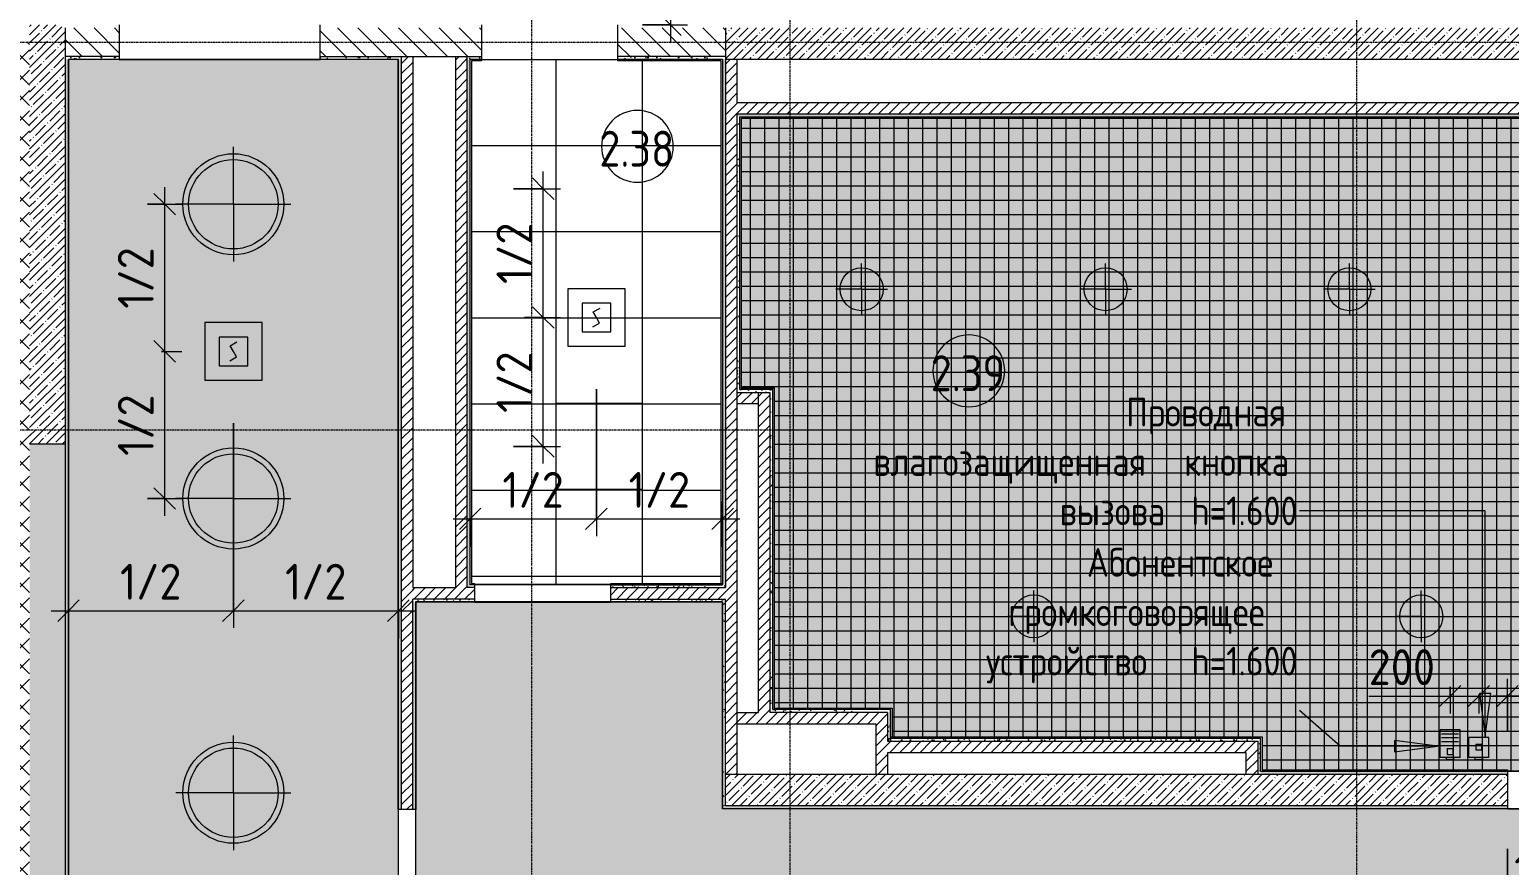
# Model space of a CAD drawing. Header units: millimetres. Extents: x 81548 to 272142, y -8553 to 29000.
# Drawn here: x 89360 to 99674, y 4765 to 10588 of the extents above; entities that cross this region are included whole.
import ezdxf

# ---------------------------------------------------------------- set-up
doc = ezdxf.new("R2010")
doc.units = ezdxf.units.MM
doc.linetypes.add('Осевая', pattern=[31.75, 6.35, -4.7625, 15.875, -4.7625])
for name, color, linetype, lineweight in [('A-ANNO-DIMS', 7, 'Continuous', 9), ('A-ANNO-DIMS-100', 7, 'Continuous', 9), ('A-AREA-IDEN', 7, 'Continuous', 9), ('A-CLNG-PATT', 7, 'Continuous', 9), ('A-WALL', 7, 'Continuous', 9), ('I-WALL', 7, 'Continuous', 9), ('Q-SPCQ', 7, 'Continuous', 9), ('Оси-2', 7, 'Осевая', 9)]:
    doc.layers.add(name, color=color, linetype=linetype, lineweight=lineweight)
for name, color, linetype, lineweight, true_color in [('A-ANNO-NOTE', 1, 'Continuous', 9, 0xff0000), ('A-CLNG-1', 7, 'Continuous', 9, 0xeaeaea), ('A-WALL-1', 7, 'Continuous', 9, 0x3c3c3c), ('A-WALL-FNSH-1', 7, 'Continuous', 9, 0x3c3c3c), ('G-ANNO-TEXT-1', 7, 'Continuous', 9, 0x3c3c3c), ('I-WALL-1', 7, 'Continuous', 9, 0x535353), ('Q-SPCQ-3', 7, 'Continuous', 9, 0x008040), ('Q-SPCQ-4', 1, 'Continuous', 9, 0xff0000)]:
    doc.layers.add(name, color=color, linetype=linetype, lineweight=lineweight, true_color=true_color)
doc.layers.add('A-CLNG-PATT-1', color=7, linetype='Continuous', lineweight=9, transparency=1)
doc.styles.add('GOST Common', font='GOST_Common.ttf', dxfattribs={"width": 0.9, "height": 200})
doc.styles.add('GOST Common_1', font='GOST_Common.ttf', dxfattribs={"width": 0.9, "height": 250})
doc.styles.add('ISOCPEUR', font='isocpeur.ttf', dxfattribs={"width": 0.9, "height": 250})
doc.dimstyles.new('ISO-2_5_0_9К_БОЛЬШОЙ', dxfattribs={"dimscale": 304.8, "dimtxt": 248.995294, "dimasz": 0.492126, "dimexe": 0.393701, "dimexo": 0.984252, "dimgap": 0, "dimtad": 1, "dimdec": 0, "dimrnd": 10, "dimzin": 0, "dimdsep": 46, "dimtxsty": 'ISOCPEUR', "dimblk1": 'OBLIQUE', "dimblk2": 'OBLIQUE', "dimsah": 1, "dimcen": 0.09, "dimdle": 0.393701, "dimazin": 0, "dimtfac": 1, "dimtdec": 4, "dimtix": 1, "dimtmove": 0, "dimatfit": 3, "dimfxl": 1, "dimtvp": 1, "dimtolj": 1, "dimtzin": 0, "dimarcsym": 2})
doc.dimstyles.new('ISO-2_5_0_9К_БОЛЬШОЙ_1', dxfattribs={"dimscale": 304.8, "dimtxt": 248.995294, "dimasz": 0.492126, "dimexe": 0.393701, "dimexo": 0.984252, "dimgap": 0, "dimtad": 1, "dimdec": 0, "dimrnd": 10, "dimzin": 0, "dimdsep": 46, "dimtxsty": 'ISOCPEUR', "dimblk1": 'OBLIQUE', "dimblk2": 'OBLIQUE', "dimsah": 1, "dimcen": 0.09, "dimdle": 0.393701, "dimazin": 0, "dimtfac": 1, "dimtdec": 4, "dimtix": 1, "dimtmove": 1, "dimatfit": 3, "dimfxl": 1, "dimtvp": 1, "dimtolj": 1, "dimtzin": 0, "dimarcsym": 2})
pattern_1 = [(45, (0, 0), (-35.35534, 35.35534), [])]
pattern_2 = [(45, (0, 0), (-57.024626, 57.024626), []), (45, (57.025, 0), (-57.024626, 57.024626), [100.806, -20.161, 3.353, -16.808])]
pattern_3 = [(0, (0, 0), (121.92, 30.48), [10.058, -81.382, 10.058, -81.382, -487.68]), (0, (0, 0), (121.92, 30.48), [-182.88, 10.058, -172.822, 10.058, -81.382, -213.36]), (0, (0, 0), (121.92, 30.48), [-457.2, 10.058, -50.902, 10.058, -142.342]), (120, (45.72, 15.24), (-87.356454, 90.345817), [10.058, -81.382, 10.058, -81.382, -487.68]), (120, (45.72, 15.24), (-87.356454, 90.345817), [-182.88, 10.058, -172.822, 10.058, -81.382, -213.36]), (120, (45.72, 15.24), (-87.356454, 90.345817), [-457.2, 10.058, -50.902, 10.058, -142.342]), (240, (60.96, 76.2), (-34.563546, -120.825817), [10.058, -81.382, 10.058, -81.382, -487.68]), (240, (60.96, 76.2), (-34.563546, -120.825817), [-182.88, 10.058, -172.822, 10.058, -81.382, -213.36]), (240, (60.96, 76.2), (-34.563546, -120.825817), [-457.2, 10.058, -50.902, 10.058, -142.342])]

# ---------------------------------------------------------------- blocks, each defined once
blk = doc.blocks.new('Проводная влагозащищенная кнопка вызова - Вызывная панель экстренной видеосвязи 2-29717937-Сводный план потолков 2 этажа в осях 23-33')
at = {"layer": 'Q-SPCQ'}
for p, q in [((195, 230), (55, 230)), ((55, 91), (55, 230)), ((195, 91), (195, 230)), ((104, 185), (104, 145)), ((104, 185), (144, 185)), ((104, 145), (144, 145)), ((144, 185), (144, 145)), ((195, 91), (55, 91))]:
    blk.add_line(p, q, dxfattribs=at)
at = {"layer": 'Q-SPCQ-3'}
for p, q in [((100, 91), (150, 91)), ((100, 76), (100, 91)), ((150, 76), (100, 76)), ((150, 91), (150, 76))]:
    blk.add_line(p, q, dxfattribs=at)
blk = doc.blocks.new('Вызывная панель экстренной видеосвязи1 - Вызывная панель экстренной видеосвязи 2-29717696-Сводный план потолков 2 этажа в осях 23-33')
at = {"layer": 'Q-SPCQ'}
for p, q in [((195, 283), (55, 283)), ((55, 91), (55, 283)), ((65, 256), (185, 256)), ((65, 230), (185, 230)), ((195, 91), (195, 283)), ((65, 203), (185, 203)), ((105, 153), (105, 113)), ((105, 153), (145, 153)), ((105, 113), (145, 113)), ((145, 153), (145, 113)), ((195, 91), (55, 91))]:
    blk.add_line(p, q, dxfattribs=at)
at = {"layer": 'Q-SPCQ-3'}
for p, q in [((100, 91), (150, 91)), ((100, 76), (100, 91)), ((150, 76), (100, 76)), ((150, 91), (150, 76))]:
    blk.add_line(p, q, dxfattribs=at)
blk = doc.blocks.new('Извещатель потолочный - Монтируемые на перекрытии-30363607-Сводный план потолков 2 этажа в осях 23-33')
at = {"layer": 'Q-SPCQ'}
for p, q in [((-300, 300), (-300, -100)), ((100, 300), (-300, 300)), ((100, -100), (100, 300)), ((0, 200), (-200, 200)), ((-200, 200), (-200, 0)), ((-122, 139), (-75, 166)), ((-100, 100), (-122, 139)), ((0, 0), (0, 200)), ((-200, 0), (0, 0)), ((-125, 34), (-78, 61)), ((-78, 61), (-100, 100)), ((-300, -100), (100, -100))]:
    blk.add_line(p, q, dxfattribs=at)
blk = doc.blocks.new('Извещатель потолочный - Монтируемые на перекрытии-33237715-Сводный план потолков 2 этажа в осях 23-33')
at = {"layer": 'Q-SPCQ'}
for p, q in [((-300, 300), (-300, -100)), ((100, 300), (-300, 300)), ((100, -100), (100, 300)), ((0, 200), (-200, 200)), ((-200, 200), (-200, 0)), ((-122, 139), (-75, 166)), ((-100, 100), (-122, 139)), ((0, 0), (0, 200)), ((-200, 0), (0, 0)), ((-125, 34), (-78, 61)), ((-78, 61), (-100, 100)), ((-300, -100), (100, -100))]:
    blk.add_line(p, q, dxfattribs=at)
blk = doc.blocks.new('DIMBLOCK37-Сводный план потолков 2 этажа в осях 23-33')
at = {"layer": 'A-ANNO-DIMS-100', "lineweight": 20}
for p, q in [((99260, 5944), (99335, 6019)), ((99460, 5944), (99535, 6019)), ((99260, 5944), (99185, 5869)), ((99460, 5944), (99385, 5869))]:
    blk.add_line(p, q, dxfattribs=at)
at = {"layer": 'A-ANNO-DIMS-100'}
for p, q in [((99260, 6008), (99260, 5824)), ((99260, 5944), (99260, 6008)), ((98693, 5944), (99267, 5944)), ((99140, 5944), (99460, 5944)), ((99267, 5944), (99360, 5944)), ((99460, 5955), (99460, 5824)), ((99460, 5944), (99460, 5955))]:
    blk.add_line(p, q, dxfattribs=at)
at = {"layer": 'A-ANNO-DIMS-100', "color": 0, "insert": (98693, 6271), "char_height": 250, "width": 568.86, "attachment_point": 1, "line_spacing_factor": 1.149209, "style": 'ISOCPEUR'}
blk.add_mtext('200', dxfattribs=at)
blk = doc.blocks.new('_Oblique')
at = {"color": 0, "linetype": 'ByBlock', "lineweight": -2}
blk.add_line((-0.5, -0.5), (0.5, 0.5), dxfattribs=at)
blk = doc.blocks.new('DIMBLOCK38-Сводный план потолков 2 этажа в осях 23-33')
at = {"layer": 'A-ANNO-DIMS-100', "lineweight": 20}
for p, q in [((99460, 5944), (99535, 6019)), ((99660, 5944), (99735, 6019)), ((99460, 5944), (99385, 5869)), ((99660, 5944), (99585, 5869))]:
    blk.add_line(p, q, dxfattribs=at)
at = {"layer": 'A-ANNO-DIMS-100'}
for p, q in [((99660, 5700), (99660, 6064)), ((99460, 5955), (99460, 5824)), ((99460, 5944), (99460, 5955)), ((99460, 5944), (99780, 5944)), ((99762, 5944), (99560, 5944)), ((99660, 5944), (99660, 5700)), ((100336, 5944), (99762, 5944))]:
    blk.add_line(p, q, dxfattribs=at)
at = {"layer": 'A-ANNO-DIMS-100', "color": 0, "insert": (99862, 6271), "char_height": 250, "width": 568.86, "attachment_point": 1, "line_spacing_factor": 1.149209, "style": 'ISOCPEUR'}
blk.add_mtext('200', dxfattribs=at)
blk = doc.blocks.new('DIMBLOCK39-Сводный план потолков 2 этажа в осях 23-33')
at = {"layer": 'A-ANNO-DIMS-100'}
for p, q in [((99660, 4880), (99660, 4405)), ((99660, 4525), (99660, 4880)), ((100185, 4692), (100185, 4405)), ((100185, 4525), (100185, 4692)), ((99540, 4525), (100185, 4525))]:
    blk.add_line(p, q, dxfattribs=at)
at = {"layer": 'A-ANNO-DIMS-100', "lineweight": 20}
for p, q in [((99660, 4525), (99735, 4600)), ((100185, 4525), (100260, 4600)), ((99660, 4525), (99585, 4450)), ((100185, 4525), (100110, 4450))]:
    blk.add_line(p, q, dxfattribs=at)
at = {"layer": 'A-ANNO-DIMS-100', "color": 0, "insert": (99707, 4852), "char_height": 250, "width": 517.14, "attachment_point": 1, "line_spacing_factor": 1.149209, "style": 'ISOCPEUR'}
blk.add_mtext('1/2', dxfattribs=at)
blk = doc.blocks.new('DIMBLOCK56-Сводный план потолков 2 этажа в осях 23-33')
at = {"layer": 'A-ANNO-DIMS-100', "lineweight": 20}
for p, q in [((90302, 8346), (90227, 8421)), ((90302, 8346), (90377, 8271)), ((90302, 7321), (90227, 7396)), ((90302, 7321), (90377, 7246))]:
    blk.add_line(p, q, dxfattribs=at)
at = {"layer": 'A-ANNO-DIMS-100'}
for p, q in [((90280, 8346), (90422, 8346)), ((90302, 8346), (90280, 8346)), ((90302, 7201), (90302, 8346)), ((90182, 7321), (90422, 7321)), ((90302, 7321), (90182, 7321))]:
    blk.add_line(p, q, dxfattribs=at)
at = {"layer": 'A-ANNO-DIMS-100', "color": 0, "insert": (89975, 7618), "char_height": 250, "width": 517.14, "attachment_point": 1, "rotation": 90, "line_spacing_factor": 1.149209, "style": 'ISOCPEUR'}
blk.add_mtext('1/2', dxfattribs=at)
blk = doc.blocks.new('DIMBLOCK57-Сводный план потолков 2 этажа в осях 23-33')
at = {"layer": 'A-ANNO-DIMS-100'}
for p, q in [((90302, 8346), (90302, 9491)), ((90182, 9371), (90422, 9371)), ((90302, 9371), (90182, 9371)), ((90280, 8346), (90422, 8346)), ((90302, 8346), (90280, 8346))]:
    blk.add_line(p, q, dxfattribs=at)
at = {"layer": 'A-ANNO-DIMS-100', "lineweight": 20}
for p, q in [((90302, 9371), (90227, 9446)), ((90302, 9371), (90377, 9296)), ((90302, 8346), (90227, 8421)), ((90302, 8346), (90377, 8271))]:
    blk.add_line(p, q, dxfattribs=at)
at = {"layer": 'A-ANNO-DIMS-100', "color": 0, "insert": (89975, 8643), "char_height": 250, "width": 517.14, "attachment_point": 1, "rotation": 90, "line_spacing_factor": 1.149209, "style": 'ISOCPEUR'}
blk.add_mtext('1/2', dxfattribs=at)
blk = doc.blocks.new('DIMBLOCK58-Сводный план потолков 2 этажа в осях 23-33')
at = {"layer": 'A-ANNO-DIMS-100'}
for p, q in [((90780, 7846), (90780, 6419)), ((90780, 6539), (90780, 7846)), ((89631, 6345), (89631, 6659)), ((89511, 6539), (90780, 6539)), ((89631, 6539), (89631, 6345))]:
    blk.add_line(p, q, dxfattribs=at)
at = {"layer": 'A-ANNO-DIMS-100', "lineweight": 20}
for p, q in [((89631, 6539), (89706, 6614)), ((90780, 6539), (90855, 6614)), ((89631, 6539), (89556, 6464)), ((90780, 6539), (90705, 6464))]:
    blk.add_line(p, q, dxfattribs=at)
at = {"layer": 'A-ANNO-DIMS-100', "color": 0, "insert": (89990, 6866), "char_height": 250, "width": 517.14, "attachment_point": 1, "line_spacing_factor": 1.149209, "style": 'ISOCPEUR'}
blk.add_mtext('1/2', dxfattribs=at)
blk = doc.blocks.new('DIMBLOCK59-Сводный план потолков 2 этажа в осях 23-33')
at = {"layer": 'A-ANNO-DIMS-100'}
for p, q in [((90780, 7846), (90780, 6419)), ((90780, 6539), (90780, 7846)), ((91930, 6345), (91930, 6659)), ((90780, 6539), (92050, 6539)), ((91930, 6539), (91930, 6345))]:
    blk.add_line(p, q, dxfattribs=at)
at = {"layer": 'A-ANNO-DIMS-100', "lineweight": 20}
for p, q in [((90780, 6539), (90855, 6614)), ((91930, 6539), (92005, 6614)), ((90780, 6539), (90705, 6464)), ((91930, 6539), (91855, 6464))]:
    blk.add_line(p, q, dxfattribs=at)
at = {"layer": 'A-ANNO-DIMS-100', "color": 0, "insert": (91140, 6866), "char_height": 250, "width": 517.14, "attachment_point": 1, "line_spacing_factor": 1.149209, "style": 'ISOCPEUR'}
blk.add_mtext('1/2', dxfattribs=at)
blk = doc.blocks.new('DIMBLOCK60-Сводный план потолков 2 этажа в осях 23-33')
at = {"layer": 'A-ANNO-DIMS-100'}
for p, q in [((92810, 8582), (93060, 8582)), ((92940, 8582), (92810, 8582)), ((92940, 7564), (92940, 8582)), ((92733, 7684), (93060, 7684)), ((92940, 7684), (92733, 7684))]:
    blk.add_line(p, q, dxfattribs=at)
at = {"layer": 'A-ANNO-DIMS-100', "lineweight": 20}
for p, q in [((92940, 8582), (92865, 8657)), ((92940, 8582), (93015, 8507)), ((92940, 7684), (92865, 7759)), ((92940, 7684), (93015, 7609))]:
    blk.add_line(p, q, dxfattribs=at)
at = {"layer": 'A-ANNO-DIMS-100', "color": 0, "insert": (92614, 7917), "char_height": 250, "width": 517.14, "attachment_point": 1, "rotation": 90, "line_spacing_factor": 1.149209, "style": 'ISOCPEUR'}
blk.add_mtext('1/2', dxfattribs=at)
blk = doc.blocks.new('DIMBLOCK61-Сводный план потолков 2 этажа в осях 23-33')
at = {"layer": 'A-ANNO-DIMS-100'}
for p, q in [((92940, 8582), (92940, 9599)), ((92733, 9479), (93060, 9479)), ((92940, 9479), (92733, 9479)), ((92810, 8582), (93060, 8582)), ((92940, 8582), (92810, 8582))]:
    blk.add_line(p, q, dxfattribs=at)
at = {"layer": 'A-ANNO-DIMS-100', "lineweight": 20}
for p, q in [((92940, 9479), (92865, 9554)), ((92940, 9479), (93015, 9404)), ((92940, 8582), (92865, 8657)), ((92940, 8582), (93015, 8507))]:
    blk.add_line(p, q, dxfattribs=at)
at = {"layer": 'A-ANNO-DIMS-100', "color": 0, "insert": (92614, 8815), "char_height": 250, "width": 517.14, "attachment_point": 1, "rotation": 90, "line_spacing_factor": 1.149209, "style": 'ISOCPEUR'}
blk.add_mtext('1/2', dxfattribs=at)
blk = doc.blocks.new('DIMBLOCK62-Сводный план потолков 2 этажа в осях 23-33')
at = {"layer": 'A-ANNO-DIMS-100'}
for p, q in [((93310, 8082), (93310, 7059)), ((93310, 7179), (93310, 8082)), ((92431, 6985), (92431, 7299)), ((92311, 7179), (93310, 7179)), ((92431, 7179), (92431, 6985))]:
    blk.add_line(p, q, dxfattribs=at)
at = {"layer": 'A-ANNO-DIMS-100', "lineweight": 20}
for p, q in [((92431, 7179), (92506, 7254)), ((93310, 7179), (93385, 7254)), ((92431, 7179), (92356, 7104)), ((93310, 7179), (93235, 7104))]:
    blk.add_line(p, q, dxfattribs=at)
at = {"layer": 'A-ANNO-DIMS-100', "color": 0, "insert": (92655, 7506), "char_height": 250, "width": 517.14, "attachment_point": 1, "line_spacing_factor": 1.149209, "style": 'ISOCPEUR'}
blk.add_mtext('1/2', dxfattribs=at)
blk = doc.blocks.new('DIMBLOCK63-Сводный план потолков 2 этажа в осях 23-33')
at = {"layer": 'A-ANNO-DIMS-100'}
for p, q in [((93310, 8082), (93310, 7059)), ((93310, 7179), (93310, 8082)), ((94190, 6985), (94190, 7299)), ((93310, 7179), (94310, 7179)), ((94190, 7179), (94190, 6985))]:
    blk.add_line(p, q, dxfattribs=at)
at = {"layer": 'A-ANNO-DIMS-100', "lineweight": 20}
for p, q in [((93310, 7179), (93385, 7254)), ((94190, 7179), (94265, 7254)), ((93310, 7179), (93235, 7104)), ((94190, 7179), (94115, 7104))]:
    blk.add_line(p, q, dxfattribs=at)
at = {"layer": 'A-ANNO-DIMS-100', "color": 0, "insert": (93535, 7506), "char_height": 250, "width": 517.14, "attachment_point": 1, "line_spacing_factor": 1.149209, "style": 'ISOCPEUR'}
blk.add_mtext('1/2', dxfattribs=at)
blk = doc.blocks.new('DIMBLOCK110-Сводный план потолков 2 этажа в осях 23-33')
at = {"layer": 'A-ANNO-DIMS-100', "lineweight": 20}
for p, q in [((93826, 12010), (93751, 12085)), ((93826, 12010), (93901, 11935)), ((93826, 10621), (93751, 10696)), ((93826, 10621), (93901, 10546))]:
    blk.add_line(p, q, dxfattribs=at)
at = {"layer": 'A-ANNO-DIMS-100'}
for p, q in [((94821, 12010), (93706, 12010)), ((93826, 12010), (93826, 10501)), ((93826, 12010), (94821, 12010)), ((93632, 10621), (93946, 10621)), ((93826, 10621), (93632, 10621))]:
    blk.add_line(p, q, dxfattribs=at)
at = {"layer": 'A-ANNO-DIMS-100', "color": 0, "insert": (93499, 11100), "char_height": 250, "width": 517.14, "attachment_point": 1, "rotation": 90, "line_spacing_factor": 1.149209, "style": 'ISOCPEUR'}
blk.add_mtext('1/2', dxfattribs=at)
blk = doc.blocks.new('Марка_Помещения - Номер-25198446-Сводный план потолков 2 этажа в осях 23-33')
at = {"layer": 'A-AREA-IDEN'}
for start, end in [(360, 180), (180, 360)]:
    blk.add_arc((0, 0), 2.5, start, end, dxfattribs=at)

msp = doc.modelspace()

# ---------------------------------------------------------------- hatches: boundary and pattern name
at = {"layer": 'A-CLNG-PATT'}
h = msp.add_hatch(dxfattribs=at)
h.set_pattern_fill('FP_21', color=256, style=0, pattern_type=2)
h.set_pattern_definition([(90, (93030.5, 8579.5), (-600, 4e-14), []), (180, (93030.5, 8579.5), (-7e-14, -600), [])])
h.paths.add_polyline_path([(93410, 6721), (93410, 6729), (94181, 6729), (94181, 10371), (93460, 10371), (93460, 10379), (92510, 10379), (92510, 10371), (92439, 10371), (92439, 6729), (92460, 6729), (92460, 6721)])
h.paths.add_polyline_path([(93467.8, 7379.5), (93030.5, 7379.5), (93030.5, 7979.5), (93630.5, 7979.5), (93630.5, 7379.5)])
h.paths.add_polyline_path([(93630.5, 9179.5), (93030.5, 9179.5), (93030.5, 9779.5), (93630.5, 9779.5)])
h = msp.add_hatch(dxfattribs=at)
h.set_pattern_fill('FP_25', color=256, style=0, pattern_type=2)
h.set_pattern_definition([(0, (97685, 7700), (0, -100), []), (270, (97685, 7700), (-100, -6e-15), [])])
h.paths.add_polyline_path([(100710, 5421), (100710, 5431), (101049, 5431), (101049, 9969), (94321, 9969), (94321, 8091), (94551, 8091), (94551, 5861), (95371, 5861), (95371, 5661), (97951, 5661), (97951, 5431), (99660, 5431), (99660, 5421), (99826, 5421)])
h.paths.add_polyline_path([(99284.5, 5501.7), (99234.5, 5501.7), (99234.5, 5516.7), (99284.5, 5516.7)])
h.paths.add_polyline_path([(99434.5, 5501.7), (99434.5, 5516.7), (99484.5, 5516.7), (99484.5, 5501.7)])
at = {"layer": 'A-CLNG-PATT-1'}
msp.add_hatch(color=256, dxfattribs=at).paths.add_polyline_path([(91930, 150), (91930, 10380), (89630, 10379), (89631, 170), (91050, 170), (91051, 150), (91929, 150)])
h = msp.add_hatch(color=256, dxfattribs=at)
h.paths.add_polyline_path([(107110, 170), (107110, 10380), (101630, 10380), (101630, 520), (101990, 520), (101990, 170), (107109, 170)])
h.paths.add_polyline_path([(94530, 170), (94530, 175), (96260, 175), (96260, 520), (96750, 520), (96750, 175), (99030, 175), (99030, 170), (101570, 170), (101570, 5160), (100960, 5160), (100960, 5140), (100860, 5140), (100860, 5160), (100235, 5160), (100235, 5140), (100135, 5140), (100135, 5160), (94190, 5160), (94189, 6600), (92050, 6599), (92050, 525), (92446, 525), (92446, 175), (93630, 175), (93630, 170)])
h = msp.add_hatch(color=256, dxfattribs=at)
h.paths.add_polyline_path([(100710, 5421), (100710, 5431), (101049, 5431), (101049, 9969), (94321, 9969), (94321, 8091), (94551, 8091), (94551, 5861), (95371, 5861), (95371, 5661), (97951, 5661), (97951, 5431), (99660, 5431), (99660, 5421), (99826, 5421)])
h.paths.add_polyline_path([(99284.5, 5501.7), (99234.5, 5501.7), (99234.5, 5516.7), (99284.5, 5516.7)])
h.paths.add_polyline_path([(99434.5, 5501.7), (99434.5, 5516.7), (99484.5, 5516.7), (99484.5, 5501.7)])
at = {"layer": 'A-WALL'}
h = msp.add_hatch(dxfattribs=at)
h.set_pattern_fill('FP_1', color=256, style=0, pattern_type=2)
h.set_pattern_definition([(45, (0, 0), (-70.71068, 70.71068), []), (135, (0, 0), (-70.71068, -70.71068), [])])
h.paths.add_polyline_path([(89210, -100), (89360, -100), (89360, 10502), (89210, 10502), (89210, 2912.3)])
at = {"layer": 'G-ANNO-TEXT-1'}
for points in [[(99505.8, 5663.4), (99545.3, 5963.4), (99466.3, 5963.4)], [(99172.5, 5594.6), (98872.5, 5634.1), (98872.5, 5555.1)]]:
    msp.add_hatch(color=256, dxfattribs=at).paths.add_polyline_path(points)
at = {"layer": 'I-WALL'}
h = msp.add_hatch(dxfattribs=at)
h.set_pattern_fill('FP_2', color=256, style=0, pattern_type=2)
h.set_pattern_definition(pattern_2)
h.paths.add_polyline_path([(89360, 7700), (89610, 7700), (89610, 10620), (89360, 10620), (89360, 10095.8)])
h = msp.add_hatch(dxfattribs=at)
h.set_pattern_fill('FP_4', color=256, style=0, pattern_type=2)
h.set_pattern_definition([(135, (0, 0), (-70.71068, -70.71068), [])])
h.paths.add_polyline_path([(94210, 10400), (94210, 10600), (93460, 10600), (93460, 10400), (93467.8, 10400)])
h.paths.add_polyline_path([(92330, 10400), (92510, 10400), (92510, 10600), (91385, 10600), (91385, 10400), (92196.2, 10400)])
h.paths.add_polyline_path([(89985, 10400), (89985, 10600), (89610, 10600), (89610, 10400), (89652.9, 10400)])
h = msp.add_hatch(dxfattribs=at)
h.set_pattern_fill('FP_2', color=256, style=0, pattern_type=2)
h.set_pattern_definition(pattern_2)
h.paths.add_polyline_path([(101610, 10380), (101610, 10600), (94210, 10600), (94210, 10380), (101097.7, 10380)])
h = msp.add_hatch(dxfattribs=at)
h.set_pattern_fill('FP_20', color=256, style=0, pattern_type=2)
h.set_pattern_definition(pattern_3)
h.paths.add_polyline_path([(91950, 10380), (91950, 10400), (91385, 10400), (91385, 10380), (91930, 10380)])
h.paths.add_polyline_path([(89652.9, 10380), (89985, 10380), (89985, 10400), (89610, 10400), (89610, 10380), (89630, 10380)])
h = msp.add_hatch(dxfattribs=at)
h.set_pattern_fill('FP_20', color=256, style=0, pattern_type=2)
h.set_pattern_definition(pattern_3)
h.paths.add_polyline_path([(89610, 150), (89630, 150), (89630, 10380), (89610, 10380), (89610, 2912.3)])
h = msp.add_hatch(dxfattribs=at)
h.set_pattern_fill('FP_20', color=256, style=0, pattern_type=2)
h.set_pattern_definition(pattern_3)
h.paths.add_polyline_path([(91930, 100), (91950, 100), (91950, 3755), (91930, 3755), (91930, 120)])
h.paths.add_polyline_path([(91930, 5155), (91950, 5155), (91950, 10380), (91930, 10379), (91930, 6504)])
h = msp.add_hatch(dxfattribs=at)
h.set_pattern_fill('FP_5', color=256, style=0, pattern_type=2)
h.set_pattern_definition(pattern_1)
h.paths.add_polyline_path([(91950, 125), (92030, 125), (92030, 3755), (91950, 3755), (91950, 218.4)])
h.paths.add_polyline_path([(92030, 5155), (92030, 10400), (91950, 10400), (91950, 5155)])
h = msp.add_hatch(dxfattribs=at)
h.set_pattern_fill('FP_5', color=256, style=0, pattern_type=2)
h.set_pattern_definition(pattern_1)
h.paths.add_polyline_path([(92410, 6700), (92410, 10400), (92330, 10400), (92330, 6700)])
h = msp.add_hatch(dxfattribs=at)
h.set_pattern_fill('FP_20', color=256, style=0, pattern_type=2)
h.set_pattern_definition(pattern_3)
h.paths.add_polyline_path([(94210, 10380), (94210, 10400), (93460, 10400), (93460, 10380), (94190, 10380)])
h.paths.add_polyline_path([(92510, 10380), (92510, 10400), (92410, 10400), (92410, 10380), (92430, 10380)])
h = msp.add_hatch(dxfattribs=at)
h.set_pattern_fill('FP_20', color=256, style=0, pattern_type=2)
h.set_pattern_definition(pattern_3)
h.paths.add_polyline_path([(92430, 6700), (92430, 10380), (92410, 10380), (92410, 6700)])
h = msp.add_hatch(dxfattribs=at)
h.set_pattern_fill('FP_20', color=256, style=0, pattern_type=2)
h.set_pattern_definition(pattern_3)
h.paths.add_polyline_path([(94190, 6720), (94210, 6720), (94210, 10380), (94190, 10380), (94190, 6720.5)])
h = msp.add_hatch(dxfattribs=at)
h.set_pattern_fill('FP_5', color=256, style=0, pattern_type=2)
h.set_pattern_definition(pattern_1)
h.paths.add_polyline_path([(94210, 5400), (94290, 5400), (94290, 10380), (94210, 10380), (94210, 6504)])
h = msp.add_hatch(dxfattribs=at)
h.set_pattern_fill('FP_5', color=256, style=0, pattern_type=2)
h.set_pattern_definition(pattern_1)
h.paths.add_polyline_path([(101080, 10000), (101080, 10080), (94290, 10080), (94290, 10000), (101060, 10000)])
h = msp.add_hatch(dxfattribs=at)
h.set_pattern_fill('FP_20', color=256, style=0, pattern_type=2)
h.set_pattern_definition(pattern_3)
h.paths.add_polyline_path([(101060, 9980), (101060, 10000), (94290, 10000), (94290, 9980), (101049, 9980)])
h = msp.add_hatch(dxfattribs=at)
h.set_pattern_fill('FP_20', color=256, style=0, pattern_type=2)
h.set_pattern_definition(pattern_3)
h.paths.add_polyline_path([(94290, 8060), (94310, 8060), (94310, 9980), (94290, 9980), (94290, 8299.9)])
for points in [[(101060, 9969), (101060, 9980), (94310, 9980), (94310, 9969), (99826, 9969)], [(94321, 8080), (94321, 9969), (94310, 9969), (94310, 8080)], [(94551, 8080), (94551, 8091), (94321, 8091), (94321, 8080), (94540, 8080)], [(94551, 5850), (94551, 8080), (94540, 8080), (94540, 5850)], [(95371, 5850), (95371, 5861), (94551, 5861), (94551, 5850), (95360, 5850)], [(95371, 5650), (95371, 5850), (95360, 5850), (95360, 5650)], [(97951, 5650), (97951, 5661), (95360, 5661), (95360, 5650), (97940, 5650)], [(97940, 5420), (97951, 5420), (97951, 5650), (97940, 5650), (97940, 5630)]]:
    msp.add_hatch(color=256, dxfattribs=at).paths.add_polyline_path(points)
h = msp.add_hatch(dxfattribs=at)
h.set_pattern_fill('FP_5', color=256, style=0, pattern_type=2)
h.set_pattern_definition(pattern_1)
h.paths.add_polyline_path([(94290, 7980), (94440, 7980), (94440, 8060), (94290, 8060)])
h = msp.add_hatch(dxfattribs=at)
h.set_pattern_fill('FP_5', color=256, style=0, pattern_type=2)
h.set_pattern_definition(pattern_1)
h.paths.add_polyline_path([(94290, 7980), (94520, 7980), (94520, 8060), (94290, 8060)])
h = msp.add_hatch(dxfattribs=at)
h.set_pattern_fill('FP_20', color=256, style=0, pattern_type=2)
h.set_pattern_definition(pattern_3)
h.paths.add_polyline_path([(94520, 8060), (94540, 8060), (94540, 8080), (94310, 8080), (94310, 8060), (94440, 8060)])
h = msp.add_hatch(dxfattribs=at)
h.set_pattern_fill('FP_20', color=256, style=0, pattern_type=2)
h.set_pattern_definition(pattern_3)
h.paths.add_polyline_path([(94520, 5830), (94540, 5830), (94540, 8060), (94520, 8060), (94520, 6504)])
h = msp.add_hatch(dxfattribs=at)
h.set_pattern_fill('FP_5', color=256, style=0, pattern_type=2)
h.set_pattern_definition(pattern_1)
h.paths.add_polyline_path([(94520, 5830), (94520, 7980), (94440, 7980), (94440, 5830)])
h = msp.add_hatch(dxfattribs=at)
h.set_pattern_fill('FP_2', color=256, style=0, pattern_type=2)
h.set_pattern_definition(pattern_2)
h.paths.add_polyline_path([(89610, 150), (89610, 7700), (89360, 7700), (89360, 150)])
h = msp.add_hatch(dxfattribs=at)
h.set_pattern_fill('FP_20', color=256, style=0, pattern_type=2)
h.set_pattern_definition(pattern_3)
h.paths.add_polyline_path([(94210, 6700), (94210, 6720), (93410, 6720), (93410, 6700), (93467.8, 6700)])
h.paths.add_polyline_path([(92430, 6700), (92460, 6700), (92460, 6720), (92430, 6720)])
h = msp.add_hatch(dxfattribs=at)
h.set_pattern_fill('FP_5', color=256, style=0, pattern_type=2)
h.set_pattern_definition(pattern_1)
h.paths.add_polyline_path([(94210, 6620), (94210, 6700), (93410, 6700), (93410, 6620), (94190, 6620)])
h.paths.add_polyline_path([(92460, 6620), (92460, 6700), (92030, 6700), (92030, 6620), (92196.2, 6620)])
h = msp.add_hatch(dxfattribs=at)
h.set_pattern_fill('FP_20', color=256, style=0, pattern_type=2)
h.set_pattern_definition(pattern_3)
h.paths.add_polyline_path([(94190, 6600), (94190, 6620), (93410, 6620), (93410, 6600), (94189, 6600)])
h.paths.add_polyline_path([(92196.2, 6600), (92460, 6600), (92460, 6620), (92030, 6620), (92030, 6600), (92050, 6600)])
h = msp.add_hatch(dxfattribs=at)
h.set_pattern_fill('FP_20', color=256, style=0, pattern_type=2)
h.set_pattern_definition(pattern_3)
h.paths.add_polyline_path([(94190, 5180), (94210, 5180), (94210, 6620), (94190, 6620), (94190, 6504)])
h = msp.add_hatch(dxfattribs=at)
h.set_pattern_fill('FP_20', color=256, style=0, pattern_type=2)
h.set_pattern_definition(pattern_3)
h.paths.add_polyline_path([(92030, 525), (92050, 525), (92050, 3755), (92030, 3755), (92030, 1116.4)])
h.paths.add_polyline_path([(92030, 5155), (92050, 5155), (92050, 6600), (92030, 6600), (92030, 6504)])
h = msp.add_hatch(dxfattribs=at)
h.set_pattern_fill('FP_5', color=256, style=0, pattern_type=2)
h.set_pattern_definition(pattern_1)
h.paths.add_polyline_path([(95260, 5750), (95260, 5830), (94290, 5830), (94290, 5750), (94739.5, 5750)])
h = msp.add_hatch(dxfattribs=at)
h.set_pattern_fill('FP_20', color=256, style=0, pattern_type=2)
h.set_pattern_definition(pattern_3)
h.paths.add_polyline_path([(95340, 5830), (95360, 5830), (95360, 5850), (94540, 5850), (94540, 5830), (95260, 5830)])
h = msp.add_hatch(dxfattribs=at)
h.set_pattern_fill('FP_5', color=256, style=0, pattern_type=2)
h.set_pattern_definition(pattern_1)
h.paths.add_polyline_path([(95260, 5400), (95340, 5400), (95340, 5830), (95260, 5830), (95260, 5750)])
h = msp.add_hatch(dxfattribs=at)
h.set_pattern_fill('FP_20', color=256, style=0, pattern_type=2)
h.set_pattern_definition(pattern_3)
h.paths.add_polyline_path([(95340, 5630), (95360, 5630), (95360, 5830), (95340, 5830)])
h = msp.add_hatch(dxfattribs=at)
h.set_pattern_fill('FP_20', color=256, style=0, pattern_type=2)
h.set_pattern_definition(pattern_3)
h.paths.add_polyline_path([(97920, 5630), (97940, 5630), (97940, 5650), (95340, 5650), (95340, 5630), (97282.7, 5630)])
h = msp.add_hatch(dxfattribs=at)
h.set_pattern_fill('FP_5', color=256, style=0, pattern_type=2)
h.set_pattern_definition(pattern_1)
h.paths.add_polyline_path([(97282.7, 5550), (97840, 5550), (97840, 5630), (95340, 5630), (95340, 5550)])
h = msp.add_hatch(dxfattribs=at)
h.set_pattern_fill('FP_5', color=256, style=0, pattern_type=2)
h.set_pattern_definition(pattern_1)
h.paths.add_polyline_path([(97840, 5400), (97920, 5400), (97920, 5630), (97840, 5630), (97840, 5550)])
h = msp.add_hatch(dxfattribs=at)
h.set_pattern_fill('FP_20', color=256, style=0, pattern_type=2)
h.set_pattern_definition(pattern_3)
h.paths.add_polyline_path([(97920, 5400), (97940, 5400), (97940, 5630), (97920, 5630)])
h = msp.add_hatch(dxfattribs=at)
h.set_pattern_fill('FP_2', color=256, style=0, pattern_type=2)
h.set_pattern_definition(pattern_2)
h.paths.add_polyline_path([(101610, 5180), (101610, 5400), (100710, 5400), (100710, 5180), (101570, 5180)])
h.paths.add_polyline_path([(99660, 5180), (99660, 5400), (94210, 5400), (94210, 5180), (98554.4, 5180)])
h = msp.add_hatch(dxfattribs=at)
h.set_pattern_fill('FP_20', color=256, style=0, pattern_type=2)
h.set_pattern_definition(pattern_3)
h.paths.add_polyline_path([(100710, 5400), (101060, 5400), (101060, 5420), (100710, 5420)])
h.paths.add_polyline_path([(99660, 5400), (99660, 5420), (97940, 5420), (97940, 5400), (98554.4, 5400)])
h = msp.add_hatch(color=256, dxfattribs=at)
h.paths.add_polyline_path([(101060, 5420), (101060, 5431), (100710, 5431), (100710, 5420)])
h.paths.add_polyline_path([(99660, 5420), (99660, 5431), (97951, 5431), (97951, 5420), (98554.4, 5420)])
h = msp.add_hatch(dxfattribs=at)
h.set_pattern_fill('FP_20', color=256, style=0, pattern_type=2)
h.set_pattern_definition(pattern_3)
h.paths.add_polyline_path([(100860, 5160), (101570, 5160), (101570, 5180), (100710, 5180), (100710, 5160)])
h.paths.add_polyline_path([(99660, 5160), (99660, 5180), (94190, 5180), (94190, 5160), (98554.4, 5160)])

# ---------------------------------------------------------------- linework, layer by layer
at = {"layer": 'A-ANNO-NOTE'}
for p, q in [((90780, 9371), (90780, 9771)), ((93030.4, 9779.4), (93630.4, 9779.4)), ((93030.4, 9179.4), (93030.4, 9779.4)), ((93630.4, 9779.4), (93630.4, 9179.4)), ((90780, 9371), (90380, 9371)), ((90780, 9371), (90780, 8971)), ((90780, 9371), (91180, 9371)), ((93630.4, 9179.4), (93030.4, 9179.4)), ((95159, 8779), (95159, 8959)), ((96859, 8779), (96859, 8959)), ((98559, 8779), (98559, 8959)), ((95159, 8779), (94979, 8779)), ((95159, 8779), (95159, 8599)), ((95159, 8779), (95339, 8779)), ((96859, 8779), (96679, 8779)), ((96859, 8779), (96859, 8599)), ((96859, 8779), (97039, 8779)), ((98559, 8779), (98379, 8779)), ((98559, 8779), (98559, 8599)), ((98559, 8779), (98739, 8779)), ((93030.5, 7984.1), (93630.5, 7984.1)), ((93030.5, 7384.1), (93030.5, 7984.1)), ((93630.5, 7984.1), (93630.5, 7384.1)), ((90780, 7321), (90780, 7721)), ((93630.5, 7384.1), (93030.5, 7384.1)), ((90780, 7321), (90380, 7321)), ((90780, 7321), (90780, 6921)), ((90780, 7321), (91180, 7321)), ((96359, 6500), (96359, 6680)), ((99059, 6500), (99059, 6680)), ((96359, 6500), (96179, 6500)), ((96359, 6500), (96359, 6320)), ((96359, 6500), (96539, 6500)), ((99059, 6500), (98879, 6500)), ((99059, 6500), (99059, 6320)), ((99059, 6500), (99239, 6500)), ((90780, 5271), (90780, 5671)), ((90780, 5271), (90380, 5271)), ((90780, 5271), (90780, 4871)), ((90780, 5271), (91180, 5271))]:
    msp.add_line(p, q, dxfattribs=at)
for centre, radius in [((90780, 9371), 352), ((90780, 9371), 311.5), ((95159, 8779), 150), ((96859, 8779), 150), ((98559, 8779), 150), ((90780, 7321), 352), ((90780, 7321), 311.5), ((96359, 6500), 150), ((99059, 6500), 150), ((90780, 5271), 352), ((90780, 5271), 311.5)]:
    msp.add_circle(centre, radius, dxfattribs=at)
at = {"layer": 'A-CLNG-1'}
for p, q in [((91930, 10380), (89630, 10380)), ((91930, 150), (91930, 10379)), ((93030.5, 9179.5), (93030.5, 9779.5)), ((93030.5, 9779.5), (93630.5, 9779.5)), ((93630.5, 9779.5), (93630.5, 9179.5)), ((93630.5, 9179.5), (93030.5, 9179.5)), ((93030.5, 7379.5), (93030.5, 7979.5)), ((93030.5, 7979.5), (93630.5, 7979.5)), ((93630.5, 7979.5), (93630.5, 7379.5)), ((93630.5, 7379.5), (93030.5, 7379.5)), ((94189, 6600), (92050, 6600)), ((92050, 6599), (92050, 525)), ((100135, 5160), (94190, 5160))]:
    msp.add_line(p, q, dxfattribs=at)
at = {"layer": 'A-WALL'}
for p, q in [((94210, 10600), (94210, 6700)), ((89985, 10400), (89610, 10400)), ((89630, 10380), (89630, 170)), ((91385, 10400), (92510, 10400)), ((91930, 10379), (91930, 10380)), ((91950, 10400), (91950, 5155)), ((92410, 6700), (92410, 10400)), ((92510, 10380), (92430, 10380)), ((92430, 6720), (92430, 10380)), ((94210, 10400), (93460, 10400)), ((94190, 10380), (93460, 10380)), ((94190, 10380), (94190, 6720)), ((94290, 10000), (94290, 8060)), ((94290, 10000), (101080, 10000)), ((94310, 9980), (101049, 9980)), ((94310, 8080), (94310, 9980)), ((94290, 8060), (94520, 8060)), ((94540, 5850), (94540, 8060)), ((92460, 6720), (92430, 6720)), ((93410, 6720), (94190, 6720)), ((92460, 6620), (92030, 6620)), ((92030, 5155), (92030, 6620)), ((92460, 6700), (92410, 6700)), ((93410, 6700), (94210, 6700)), ((93410, 6620), (94210, 6620)), ((94210, 5180), (94210, 6620)), ((92050, 6600), (92050, 6599)), ((94190, 6600), (94189, 6600)), ((94190, 6600), (94190, 5180)), ((95340, 5830), (94520, 5830)), ((95340, 5830), (95340, 5630)), ((97940, 5420), (97940, 5630)), ((99660, 5420), (97940, 5420)), ((97940, 5400), (99660, 5400)), ((99660, 5180), (94210, 5180))]:
    msp.add_line(p, q, dxfattribs=at)
at = {"layer": 'A-WALL-1'}
for p, q in [((89610, 150), (89610, 10600)), ((89985, 10620), (89985, 10380)), ((91385, 10380), (91385, 10620)), ((92510, 10620), (92510, 10380)), ((93460, 10380), (93460, 10620)), ((92030, 10400), (92030, 6700)), ((92330, 6700), (92330, 10400)), ((101610, 10380), (94210, 10380)), ((94290, 10380), (94290, 10080)), ((94290, 10080), (101080, 10080)), ((94290, 8060), (94290, 5400)), ((94310, 8080), (94321, 8080)), ((94440, 5830), (94440, 8060)), ((94520, 8060), (94520, 5830)), ((94440, 7980), (94290, 7980)), ((89610, 7700), (89360, 7700)), ((92460, 6720), (92460, 6600)), ((93410, 6600), (93410, 6720)), ((92030, 6700), (92330, 6700)), ((94290, 5830), (94440, 5830)), ((94540, 5850), (94551, 5850)), ((95260, 5750), (94290, 5750)), ((95260, 5400), (95260, 5750)), ((95340, 5650), (95360, 5650)), ((95340, 5630), (97920, 5630)), ((95360, 5650), (95360, 5630)), ((97920, 5630), (97920, 5400)), ((97840, 5550), (95340, 5550)), ((95340, 5550), (95340, 5400)), ((97840, 5400), (97840, 5550)), ((94210, 5400), (97940, 5400)), ((99660, 5420), (99660, 5160)), ((92050, 5155), (91930, 5155))]:
    msp.add_line(p, q, dxfattribs=at)
at = {"layer": 'A-WALL-FNSH-1'}
for p, q in [((89985, 10379), (89631, 10379)), ((89631, 170), (89631, 10379)), ((89985, 10380), (89985, 10379)), ((91385, 10379), (91385, 10380)), ((91929, 10379), (91385, 10379)), ((91929, 5155), (91929, 10379)), ((92510, 10371), (92439, 10371)), ((92439, 10371), (92439, 6729)), ((92510, 10380), (92510, 10371)), ((93460, 10371), (93460, 10380)), ((94181, 10371), (93460, 10371)), ((94181, 6720.5), (94181, 10371)), ((101060, 9969), (94321, 9969)), ((94321, 8080), (94321, 9969)), ((94321, 8091), (94551, 8091)), ((94540, 8080), (94321, 8080)), ((94540, 8060), (94540, 8080)), ((94551, 5850), (94551, 8091)), ((92439, 6729), (92460, 6729)), ((92460, 6729), (92460, 6720)), ((93410, 6720), (93410, 6729)), ((93410, 6729), (94190, 6729)), ((94190, 6720.5), (94181, 6720.5)), ((92460, 6599), (92051, 6599)), ((92051, 6599), (92051, 5155)), ((92460, 6600), (92460, 6599)), ((93410, 6599), (93410, 6600)), ((94189, 6599), (93410, 6599)), ((94189, 5159), (94189, 6599)), ((94551, 5861), (95371, 5861)), ((95360, 5850), (94551, 5850)), ((95360, 5650), (95360, 5850)), ((95371, 5861), (95371, 5650)), ((95360, 5661), (97951, 5661)), ((97940, 5650), (95360, 5650)), ((97940, 5630), (97940, 5650)), ((97951, 5661), (97951, 5431)), ((97951, 5431), (99660, 5431)), ((99660, 5431), (99660, 5420)), ((99660, 5159), (94189, 5159)), ((94190, 5180), (94190, 5160)), ((99660, 5160), (99660, 5159)), ((91930, 5155), (91929, 5155)), ((92051, 5155), (92050, 5155))]:
    msp.add_line(p, q, dxfattribs=at)
at = {"layer": 'G-ANNO-TEXT-1'}
for p, q in [((99505.8, 7234.7), (98211.6, 7234.7)), ((99505.8, 5663.4), (99505.8, 7234.7)), ((99545.3, 5963.4), (99466.3, 5963.4)), ((99466.3, 5963.4), (99505.8, 5663.4)), ((99505.8, 5663.4), (99545.3, 5963.4)), ((98495.2, 5594.6), (98211.6, 5844.2)), ((99172.5, 5594.6), (98495.2, 5594.6)), ((99172.5, 5594.6), (98872.5, 5634.1)), ((98872.5, 5634.1), (98872.5, 5555.1)), ((98872.5, 5555.1), (99172.5, 5594.6))]:
    msp.add_line(p, q, dxfattribs=at)
at = {"layer": 'I-WALL-1'}
for p, q in [((89985, 10379), (91385, 10379)), ((92510, 10380), (93460, 10380)), ((92510, 10379), (93460, 10379)), ((93410, 6721), (92460, 6721)), ((93410, 6720), (92460, 6720)), ((92460, 6599), (93410, 6599)), ((100710, 5421), (99660, 5421)), ((100710, 5420), (99660, 5420)), ((99660, 5159), (100710, 5159)), ((91929, 5155), (91929, 3755)), ((92051, 3755), (92051, 5155))]:
    msp.add_line(p, q, dxfattribs=at)
at = {"layer": 'Оси-2'}
for p, q in [((92860, 593.7), (92860, 19415.1)), ((94660, 593.7), (94660, 19415.1)), ((98610, 593.7), (98610, 19415.1)), ((86117.6, 10500), (122738, 10500)), ((84847.6, 7800), (122738, 7800))]:
    msp.add_line(p, q, dxfattribs=at)

# ---------------------------------------------------------------- block references
at = {"layer": 'A-AREA-IDEN', "xscale": 99.99999999999993, "yscale": 99.99999999999993, "zscale": 99.99999999999993}
for p in [(93596.3, 9774.3), (95906.2, 8210)]:
    msp.add_blockref('Марка_Помещения - Номер-25198446-Сводный план потолков 2 этажа в осях 23-33', p, dxfattribs=at)
at = {"layer": 'Q-SPCQ-3'}
for name, p in [('Вызывная панель экстренной видеосвязи1 - Вызывная панель экстренной видеосвязи 2-29717696-Сводный план потолков 2 этажа в осях 23-33', (99135, 5425.5)), ('Проводная влагозащищенная кнопка вызова - Вызывная панель экстренной видеосвязи 2-29717937-Сводный план потолков 2 этажа в осях 23-33', (99335, 5425.5))]:
    msp.add_blockref(name, p, dxfattribs=at)
at = {"layer": 'Q-SPCQ-4'}
for name, p in [('Извещатель потолочный - Монтируемые на перекрытии-33237715-Сводный план потолков 2 этажа в осях 23-33', (93410.5, 8481.8)), ('Извещатель потолочный - Монтируемые на перекрытии-30363607-Сводный план потолков 2 этажа в осях 23-33', (90880.5, 8246))]:
    msp.add_blockref(name, p, dxfattribs=at)

# ---------------------------------------------------------------- texts
at = {"layer": 'A-AREA-IDEN', "char_height": 250, "width": 663.797, "attachment_point": 1, "style": 'GOST Common_1'}
for s, insert in [('2.38', (93330.6, 9882.8)), ('2.39', (95640.5, 8318.5))]:
    msp.add_mtext(s, dxfattribs=dict(at, insert=insert))
at = {"layer": 'G-ANNO-TEXT-1', "char_height": 200, "attachment_point": 1, "style": 'GOST Common'}
for s, insert, width in [('Проводная', (97002.2, 8022.6), 1464.683), ('влагозащищенная', (95240.1, 7678.6), 2546.961), ('\\fGOST Common|b0|i0|c204|p34|;\\W.9; ', (97341.6, 7678.6), 79.367), ('кнопка', (97407, 7678.6), 974.05), (' h=1.600', (97347.5, 7334.7), 1046.202), ('вызова', (96537.9, 7334.7), 981.265), ('Абонентское', (96728.4, 6976.1), 1796.582), ('громкоговорящее', (96180.7, 6632.1), 2460.379), ('устройство', (96025.9, 6288.1), 1601.772), (' h=1.600', (97347.5, 6288.1), 1046.202)]:
    msp.add_mtext(s, dxfattribs=dict(at, insert=insert, width=width))

# ---------------------------------------------------------------- dimensions: what is measured, and where the dimension line sits
at = {"layer": 'A-ANNO-DIMS'}
for base, p1, p2, override, picture, middle in [((93826, 10621), (95121, 12010), (93932, 10621), {"dimpost": '<>', "dimfxl": 1828.385395}, 'DIMBLOCK110-Сводный план потолков 2 этажа в осях 23-33', (93701, 11315.5)), ((92940.4, 9479.4), (93110.5, 8581.8), (93032.9, 9479.4), {"dimpost": '<>', "dimfxl": 900.997449}, 'DIMBLOCK61-Сводный план потолков 2 этажа в осях 23-33', (92815.4, 9030.6)), ((90301.6, 9371), (90580.5, 8346), (90482.5, 9371), {"dimpost": '<>', "dimfxl": 1029.67422}, 'DIMBLOCK57-Сводный план потолков 2 этажа в осях 23-33', (90176.6, 8858.5)), ((92940.4, 8581.8), (93033, 7684.1), (93110.5, 8581.8), {"dimpost": '<>', "dimfxl": 900.987615}, 'DIMBLOCK60-Сводный план потолков 2 этажа в осях 23-33', (92815.4, 8132.9)), ((90301.6, 8346), (90482.5, 7321), (90580.5, 8346), {"dimpost": '<>', "dimfxl": 1029.67422}, 'DIMBLOCK56-Сводный план потолков 2 этажа в осях 23-33', (90176.6, 7833.5))]:
    dim = msp.add_linear_dim(base=base, p1=p1, p2=p2, angle=90, text='1/2', dimstyle='ISO-2_5_0_9К_БОЛЬШОЙ', override=override, dxfattribs=at)
    dim.commit()
    dim.dimension.update_dxf_attribs({"geometry": picture, "text_midpoint": middle})
for base, p1, p2, override, picture, middle in [((93310.5, 7179.2), (92431, 7285.2), (93310.5, 8381.8), {"dimpost": '<>', "dimfxl": 1405.679728}, 'DIMBLOCK62-Сводный план потолков 2 этажа в осях 23-33', (92870.7, 7304.2)), ((94190, 7179.2), (93310.5, 8381.8), (94190, 7285.2), {"dimpost": '<>', "dimfxl": 1405.679728}, 'DIMBLOCK63-Сводный план потолков 2 этажа в осях 23-33', (93750.2, 7304.2)), ((90780.5, 6539.2), (89631, 6645.2), (90780.5, 8146), {"dimpost": '<>', "dimfxl": 1890.418826}, 'DIMBLOCK58-Сводный план потолков 2 этажа в осях 23-33', (90205.8, 6664.2)), ((91930, 6539.2), (90780.5, 8146), (91930, 6645.2), {"dimpost": '<>', "dimfxl": 1890.418826}, 'DIMBLOCK59-Сводный план потолков 2 этажа в осях 23-33', (91355.2, 6664.2)), ((100185, 4525), (99660, 5180), (100185, 4991.6), {"dimpost": '<>', "dimfxl": 557.767422}, 'DIMBLOCK39-Сводный план потолков 2 этажа в осях 23-33', (99922.5, 4650))]:
    dim = msp.add_linear_dim(base=base, p1=p1, p2=p2, text='1/2', dimstyle='ISO-2_5_0_9К_БОЛЬШОЙ', override=override, dxfattribs=at)
    dim.commit()
    dim.dimension.update_dxf_attribs({"geometry": picture, "text_midpoint": middle})
for base, p1, p2, override, picture, middle in [((99460, 5944.2), (99260, 5708.2), (99460, 5655.3), {"dimpost": '<>', "dimfxl": 206.866811}, 'DIMBLOCK37-Сводный план потолков 2 этажа в осях 23-33', (98977.8, 6104.2)), ((99660, 5944.2), (99460, 5655.3), (99660, 5400), {"dimpost": '<>', "dimfxl": 324.314836}, 'DIMBLOCK38-Сводный план потолков 2 этажа в осях 23-33', (100146.2, 6104.2))]:
    dim = msp.add_linear_dim(base=base, p1=p1, p2=p2, dimstyle='ISO-2_5_0_9К_БОЛЬШОЙ_1', override=override, dxfattribs=at)
    dim.commit()
    dim.dimension.update_dxf_attribs({"geometry": picture, "text_midpoint": middle, "dimtype": 160})

doc.saveas('drawing.dxf')
